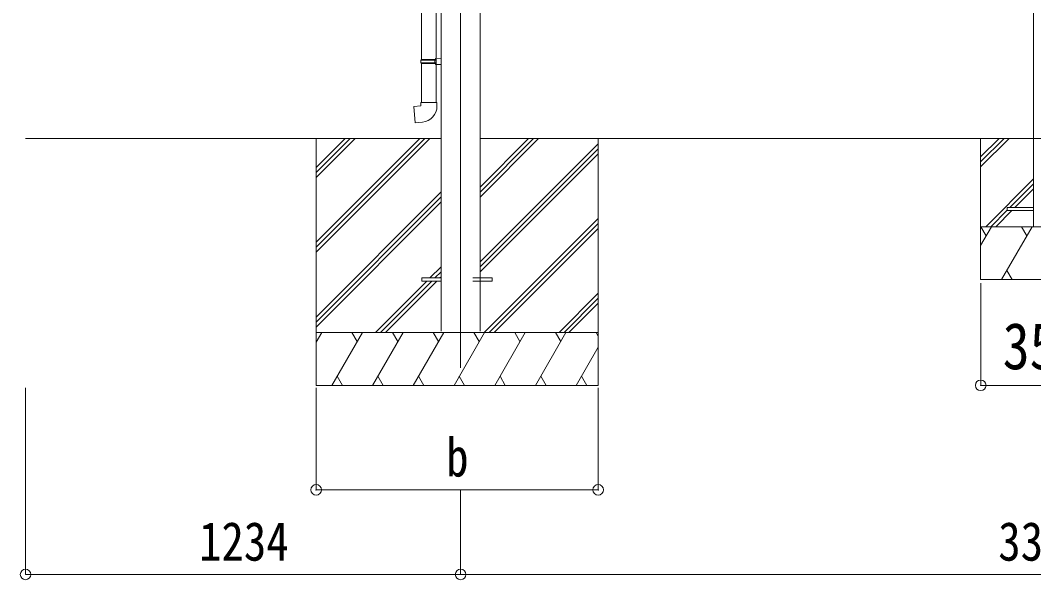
# Model space of a CAD drawing. Units: millimetres at full size, sheet at 1:30. Extents: x -8385 to 8479, y -5853 to 5787.
# Drawn here: x -1418 to 1457, y -1951 to -364 of the extents above; entities that cross this region are included whole.
import ezdxf
from ezdxf.enums import TextEntityAlignment as Align

# ---------------------------------------------------------------- set-up
doc = ezdxf.new("R2010")
doc.units = ezdxf.units.MM
doc.header["$LTSCALE"] = 30
doc.header["$PDMODE"] = 32
doc.header["$PDSIZE"] = 30
for name, color, linetype, lineweight in [('0-0_0', 7, 'Continuous', 9), ('0-1_本体', 4, 'Continuous', 9), ('0-2_部品', 7, 'Continuous', 9), ('0-8_PARTS2', 2, 'Continuous', 9), ('0-A_寸法', 4, 'Continuous', 9), ('1-0_FRAME', 7, 'Continuous', 9), ('1-1_GLASS', 4, 'Continuous', 9), ('1-2_GLASS_SEAL', 7, 'Continuous', 9), ('1-A', 6, 'Continuous', 9)]:
    doc.layers.add(name, color=color, linetype=linetype, lineweight=lineweight)
doc.styles.add('ＭＳ ゴシック', font='')
doc.styles.get('ＭＳ ゴシック').set_extended_font_data('MS Gothic')

msp = doc.modelspace()

# ---------------------------------------------------------------- linework, layer by layer
at = {"layer": '0-0_0'}
for p, q in [((-1402.69, -699.78), (-223.69, -699.78)), ((-578.49, -699.78), (-578.49, -1399.78)), ((-578.49, -993.96), (-284.31, -699.78)), ((-578.49, -1008.1), (-270.17, -699.78)), ((-578.49, -1022.24), (-256.03, -699.78)), ((-578.49, -810.11), (-468.16, -699.78)), ((-578.49, -795.97), (-482.3, -699.78)), ((-578.49, -781.83), (-496.45, -699.78)), ((-113.69, -699.78), (3076.31, -699.78)), ((-113.69, -865.81), (52.34, -699.78)), ((-113.69, -851.67), (38.2, -699.78)), ((-113.69, -837.53), (24.05, -699.78)), ((-113.69, -1049.66), (221.51, -714.46)), ((221.51, -699.78), (221.51, -1399.78)), ((-113.69, -1063.8), (221.51, -728.6)), ((-113.69, -1077.94), (221.51, -742.75)), ((-578.49, -1206.09), (-223.69, -851.29)), ((-578.49, -1220.23), (-223.69, -865.44)), ((-578.49, -1234.38), (-223.69, -879.58)), ((-101.69, -1249.78), (221.51, -926.59)), ((-87.54, -1249.78), (221.51, -940.73)), ((-73.4, -1249.78), (221.51, -954.88)), ((-255.55, -1095.28), (-223.69, -1063.42)), ((-241.41, -1095.28), (-223.69, -1077.57)), ((-227.27, -1095.28), (-223.69, -1091.71)), ((-410.05, -1249.78), (-264.55, -1104.28)), ((-395.91, -1249.78), (-250.41, -1104.28)), ((-381.77, -1249.78), (-236.27, -1104.28)), ((110.45, -1249.78), (221.51, -1138.72)), ((124.59, -1249.78), (221.51, -1152.87)), ((138.73, -1249.78), (221.51, -1167.01)), ((221.51, -1249.78), (-578.49, -1249.78)), ((-578.49, -1277.28), (-562.61, -1249.78)), ((-533.75, -1399.78), (-447.15, -1249.78)), ((-462.15, -1275.76), (-477.15, -1249.78)), ((-418.28, -1399.78), (-331.67, -1249.78)), ((-346.68, -1275.76), (-361.68, -1249.78)), ((-302.81, -1399.78), (-216.2, -1249.78)), ((-231.21, -1275.76), (-246.21, -1249.78)), ((-187.34, -1399.78), (-100.73, -1249.78)), ((-115.74, -1275.76), (-130.74, -1249.78)), ((-71.87, -1399.78), (14.74, -1249.78)), ((-0.26, -1275.76), (-15.27, -1249.78)), ((43.6, -1399.78), (130.21, -1249.78)), ((100.21, -1249.78), (115.21, -1275.76)), ((215.67, -1249.78), (221.51, -1259.88)), ((159.07, -1399.78), (221.51, -1291.64)), ((-518.75, -1373.8), (-503.75, -1399.78)), ((-403.28, -1373.8), (-388.28, -1399.78)), ((-287.81, -1373.8), (-272.81, -1399.78)), ((-172.34, -1373.8), (-157.34, -1399.78)), ((-56.87, -1373.8), (-41.87, -1399.78)), ((58.6, -1373.8), (73.6, -1399.78)), ((174.07, -1373.8), (189.07, -1399.78)), ((-578.49, -1399.78), (221.51, -1399.78))]:
    msp.add_line(p, q, dxfattribs=at)
at = {"layer": '0-1_本体'}
for p, q in [((-223.69, 1633.67), (-223.69, -1246.33)), ((-113.69, 1633.67), (-113.69, -1246.33))]:
    msp.add_line(p, q, dxfattribs=at)
at = {"layer": '0-2_部品'}
for p, q in [((-279.69, 357.97), (-279.69, -475.19)), ((-237.69, 355.41), (-237.69, -472.63)), ((-281.69, -477.19), (-280.69, -475.19)), ((-281.69, -477.19), (-237.69, -477.19)), ((-281.69, -477.19), (-281.69, -485.19)), ((-281.69, -485.19), (-237.69, -485.19)), ((-281.69, -485.19), (-280.69, -487.19)), ((-280.69, -475.19), (-237.69, -475.19)), ((-280.69, -487.19), (-237.69, -487.19)), ((-279.69, -487.19), (-279.69, -597.19)), ((-242.17, -477.19), (-242.6, -475.19)), ((-239.69, -472.69), (-223.69, -472.22)), ((-239.69, -474.69), (-239.69, -472.69)), ((-239.69, -474.69), (-237.69, -474.69)), ((-239.69, -489.69), (-239.69, -487.69)), ((-223.69, -472.22), (-223.69, -490.16)), ((-239.69, -489.69), (-223.69, -490.16)), ((-237.69, -489.75), (-237.69, -597.19)), ((-281.69, -597.19), (-235.69, -597.19)), ((-281.69, -607.19), (-281.69, -597.19)), ((-235.69, -597.19), (-235.69, -608.1))]:
    msp.add_line(p, q, dxfattribs=at)
at = {"layer": '0-2_部品', "color": 4}
for p, q in [((-278.49, -1095.28), (-278.49, -1104.28)), ((-223.69, -1095.28), (-278.49, -1095.28)), ((-223.69, -1104.28), (-278.49, -1104.28)), ((-78.89, -1095.28), (-133.69, -1095.28))]:
    msp.add_line(p, q, dxfattribs=at)
at = {"layer": '0-2_部品'}
for points in [[(-242.17, -477.19), (-242.17, -485.19), (-242.6, -487.19)], [(-239.69, -487.69), (-237.69, -487.69), (-237.69, -474.69)], [(-276.77, -652.93), (-297.61, -654.76), (-301.62, -608.93), (-281.69, -607.19)]]:
    msp.add_lwpolyline(points, dxfattribs=at)
at = {"layer": '0-2_部品', "color": 4}
msp.add_lwpolyline([(-78.89, -1095.28), (-78.89, -1104.28), (-133.69, -1104.28)], dxfattribs=at)
at = {"layer": '0-2_部品'}
msp.add_arc((-280.69, -608.1), 45, 275, 0, dxfattribs=at)
at = {"layer": '0-8_PARTS2'}
msp.add_line((-168.69, 1600.22), (-168.69, -1349.78), dxfattribs=at)
at = {"layer": '0-A_寸法', "color": 6}
for p, q in [((-1402.69, -1936.15), (-1402.69, -1407.2)), ((-578.49, -1696.17), (-578.49, -1407.2)), ((221.51, -1696.17), (221.51, -1407.2)), ((-578.49, -1696.17), (221.51, -1696.17)), ((-168.69, -1936.15), (-168.69, -1696.17)), ((-1402.69, -1936.15), (-168.69, -1936.15)), ((-168.69, -1936.15), (3131.31, -1936.15))]:
    msp.add_line(p, q, dxfattribs=at)
for p in [(-578.49, -1696.17), (221.51, -1696.17), (-1402.69, -1936.15), (-168.69, -1936.15)]:
    msp.add_point(p, dxfattribs=at)
at = {"layer": '1-0_FRAME'}
for p, q in [((1306.3, -699.78), (1306.3, -1099.78)), ((1306.3, -752.13), (1358.65, -699.78)), ((1306.3, -766.27), (1372.8, -699.78)), ((1306.3, -780.41), (1386.94, -699.78)), ((1320.78, -949.78), (1456.3, -814.26)), ((1388.93, -895.78), (1456.3, -828.4)), ((1403.07, -895.78), (1456.3, -842.55)), ((1334.93, -949.78), (1381.3, -903.4)), ((1349.07, -949.78), (1395.07, -903.78)), ((1306.3, -1002.9), (1336.97, -949.78)), ((1306.3, -949.78), (1656.3, -949.78)), ((1321.97, -975.77), (1306.97, -949.78)), ((1365.84, -1099.78), (1452.44, -949.78)), ((1437.44, -975.77), (1422.44, -949.78)), ((1380.84, -1073.8), (1395.84, -1099.78)), ((1306.3, -1099.78), (1656.3, -1099.78))]:
    msp.add_line(p, q, dxfattribs=at)
at = {"layer": '1-1_GLASS'}
msp.add_line((1456.3, 1603.55), (1456.3, -949.78), dxfattribs=at)
at = {"layer": '1-2_GLASS_SEAL', "color": 4}
msp.add_line((1456.3, -903.78), (1381.3, -903.78), dxfattribs=at)
msp.add_lwpolyline([(1381.3, -903.78), (1381.3, -895.78), (1456.3, -895.78)], dxfattribs=at)
at = {"layer": '1-A'}
for q in [(1306.55, -1109.61), (1656.55, -1399.78)]:
    msp.add_line((1306.55, -1399.78), q, dxfattribs=at)
msp.add_point((1306.55, -1399.78), dxfattribs=at)

# ---------------------------------------------------------------- texts
at = {"layer": '0-A_寸法', "color": 7, "style": 'ＭＳ ゴシック', "width": 0.85}
for s, p in [('b', (-209.74, -1691.17)), ('1234', (-910.69, -1930.15)), ('3300', (1356.31, -1930.15))]:
    msp.add_text(s, height=110, dxfattribs=at).set_placement(p, align=Align.BOTTOM_LEFT)
at = {"layer": '1-A', "color": 7, "style": 'ＭＳ ゴシック', "width": 0.85}
msp.add_text('350', height=132, dxfattribs=at).set_placement((1369.05, -1393.78), align=Align.BOTTOM_LEFT)

doc.saveas('drawing.dxf')
